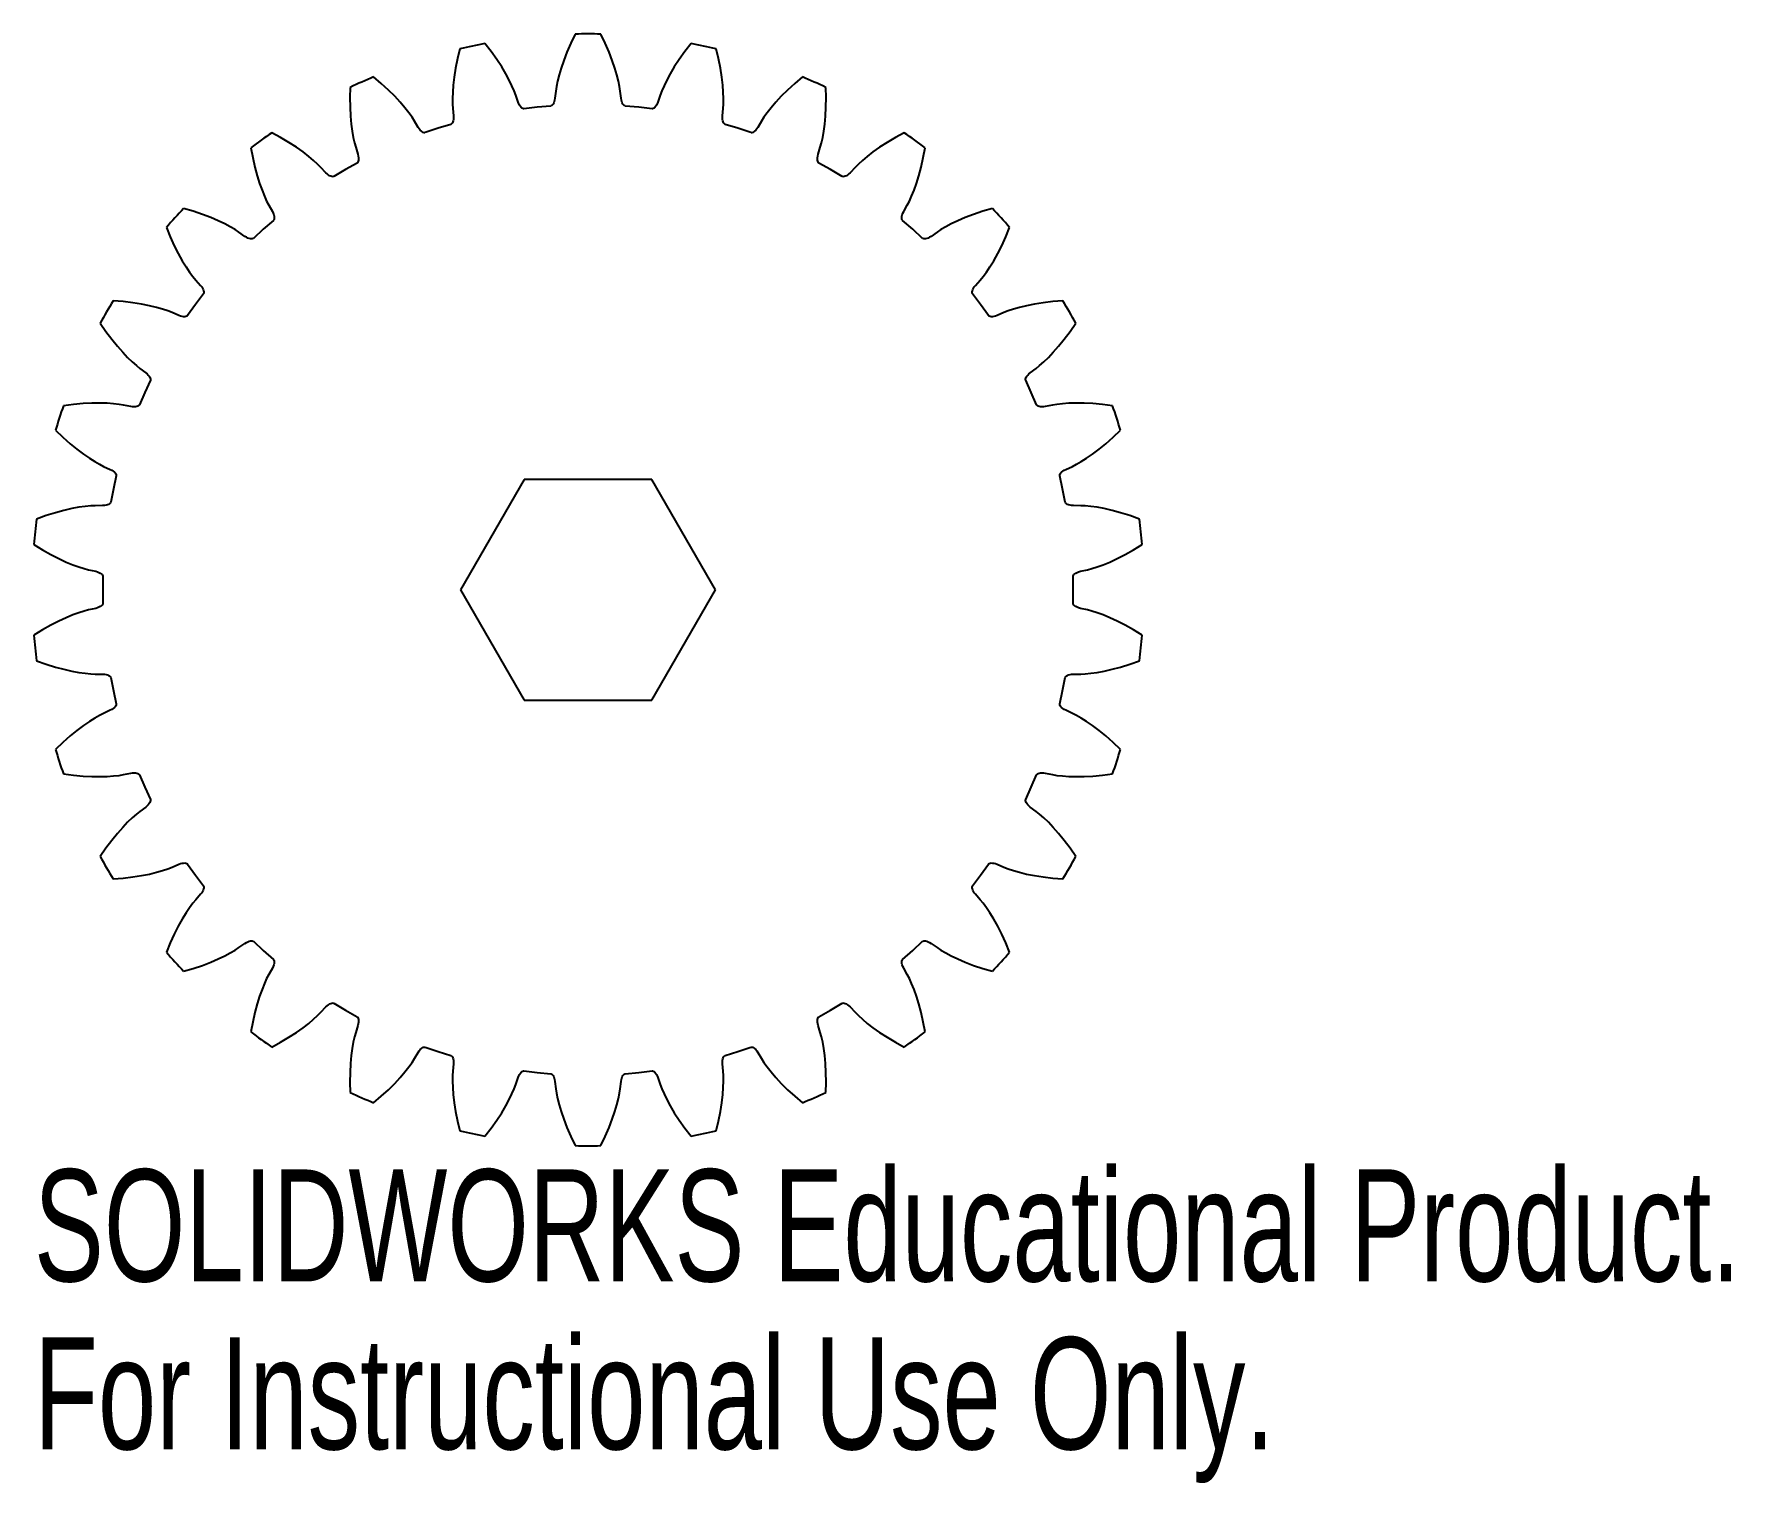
# Model space of a CAD drawing. Header units: millimetres. Extents: x 9.8 to 83.1, y -38.6 to 24.
import ezdxf

# ---------------------------------------------------------------- set-up
doc = ezdxf.new("R2010")
doc.units = ezdxf.units.MM
doc.styles.add('SLDTEXTSTYLE0', font='TXT', dxfattribs={"width": 0.7})

msp = doc.modelspace()

# ---------------------------------------------------------------- linework, layer by layer
at = {"color": 7, "linetype": 'Continuous', "lineweight": 25}
for p, q in [((29.568, 23.242), (29.302, 23.584)), ((33.008, 23.603), (32.84, 23.216)), ((33.197, 23.994), (33.008, 23.603)), ((34.492, 23.603), (34.303, 23.994)), ((34.66, 23.216), (34.492, 23.603)), ((38.198, 23.584), (37.932, 23.242)), ((28.117, 22.933), (28.033, 22.52)), ((28.221, 23.354), (28.117, 22.933)), ((29.813, 22.898), (29.568, 23.242)), ((30.023, 22.576), (29.813, 22.898)), ((32.702, 22.858), (32.59, 22.526)), ((32.84, 23.216), (32.702, 22.858)), ((34.798, 22.858), (34.66, 23.216)), ((34.91, 22.526), (34.798, 22.858)), ((37.687, 22.898), (37.477, 22.576)), ((37.932, 23.242), (37.687, 22.898)), ((39.383, 22.933), (39.279, 23.354)), ((39.467, 22.52), (39.383, 22.933)), ((24.827, 21.864), (24.496, 22.144)), ((27.973, 22.14), (27.932, 21.793)), ((28.033, 22.52), (27.973, 22.14)), ((30.201, 22.275), (30.023, 22.576)), ((30.348, 22.002), (30.201, 22.275)), ((30.467, 21.756), (30.348, 22.002)), ((32.503, 22.229), (32.438, 21.963)), ((32.59, 22.526), (32.503, 22.229)), ((34.997, 22.229), (34.91, 22.526)), ((35.062, 21.963), (34.997, 22.229)), ((37.152, 22.002), (37.033, 21.756)), ((37.299, 22.275), (37.152, 22.002)), ((37.477, 22.576), (37.299, 22.275)), ((39.527, 22.14), (39.467, 22.52)), ((39.568, 21.793), (39.527, 22.14)), ((43.004, 22.144), (42.673, 21.864)), ((23.486, 21.694), (23.472, 21.261)), ((23.472, 21.261), (23.476, 20.839)), ((25.138, 21.579), (24.827, 21.864)), ((25.41, 21.308), (25.138, 21.579)), ((25.647, 21.051), (25.41, 21.308)), ((27.909, 21.484), (27.9, 21.21)), ((27.932, 21.793), (27.909, 21.484)), ((30.562, 21.538), (30.467, 21.756)), ((30.633, 21.353), (30.562, 21.538)), ((30.733, 21.055), (30.633, 21.353)), ((32.359, 21.535), (32.324, 21.222)), ((32.39, 21.73), (32.359, 21.535)), ((32.438, 21.963), (32.39, 21.73)), ((35.11, 21.73), (35.062, 21.963)), ((35.141, 21.535), (35.11, 21.73)), ((35.176, 21.222), (35.141, 21.535)), ((36.867, 21.353), (36.767, 21.055)), ((36.938, 21.538), (36.867, 21.353)), ((37.033, 21.756), (36.938, 21.538)), ((39.591, 21.484), (39.568, 21.793)), ((39.6, 21.21), (39.591, 21.484)), ((42.09, 21.308), (41.853, 21.051)), ((42.362, 21.579), (42.09, 21.308)), ((42.673, 21.864), (42.362, 21.579)), ((44.028, 21.261), (44.014, 21.694)), ((44.024, 20.839), (44.028, 21.261)), ((23.476, 20.839), (23.496, 20.455)), ((25.848, 20.814), (25.647, 21.051)), ((26.016, 20.598), (25.848, 20.814)), ((26.154, 20.404), (26.016, 20.598)), ((27.9, 21.21), (27.902, 20.973)), ((27.902, 20.973), (27.912, 20.775)), ((27.912, 20.775), (27.942, 20.462)), ((30.764, 20.982), (30.733, 21.055)), ((30.796, 20.92), (30.764, 20.982)), ((30.83, 20.869), (30.796, 20.92)), ((30.864, 20.828), (30.83, 20.869)), ((30.898, 20.797), (30.864, 20.828)), ((30.933, 20.777), (30.898, 20.797)), ((30.966, 20.768), (30.933, 20.777)), ((30.983, 20.767), (30.966, 20.768)), ((31.56, 20.835), (30.983, 20.767)), ((32.139, 20.888), (31.56, 20.835)), ((32.155, 20.893), (32.139, 20.888)), ((32.186, 20.909), (32.155, 20.893)), ((32.215, 20.935), (32.186, 20.909)), ((32.243, 20.972), (32.215, 20.935)), ((32.268, 21.02), (32.243, 20.972)), ((32.29, 21.077), (32.268, 21.02)), ((32.308, 21.145), (32.29, 21.077)), ((32.324, 21.222), (32.308, 21.145)), ((35.192, 21.145), (35.176, 21.222)), ((35.21, 21.077), (35.192, 21.145)), ((35.232, 21.02), (35.21, 21.077)), ((35.257, 20.972), (35.232, 21.02)), ((35.285, 20.935), (35.257, 20.972)), ((35.314, 20.909), (35.285, 20.935)), ((35.345, 20.893), (35.314, 20.909)), ((35.361, 20.888), (35.345, 20.893)), ((35.94, 20.835), (35.361, 20.888)), ((36.517, 20.767), (35.94, 20.835)), ((36.534, 20.768), (36.517, 20.767)), ((36.567, 20.777), (36.534, 20.768)), ((36.602, 20.797), (36.567, 20.777)), ((36.636, 20.828), (36.602, 20.797)), ((36.67, 20.869), (36.636, 20.828)), ((36.704, 20.92), (36.67, 20.869)), ((36.736, 20.982), (36.704, 20.92)), ((36.767, 21.055), (36.736, 20.982)), ((39.558, 20.462), (39.588, 20.775)), ((39.588, 20.775), (39.598, 20.973)), ((39.598, 20.973), (39.6, 21.21)), ((41.484, 20.598), (41.346, 20.404)), ((41.652, 20.814), (41.484, 20.598)), ((41.853, 21.051), (41.652, 20.814)), ((44.004, 20.455), (44.024, 20.839)), ((23.496, 20.455), (23.528, 20.107)), ((23.528, 20.107), (23.57, 19.8)), ((23.57, 19.8), (23.618, 19.531)), ((26.262, 20.239), (26.154, 20.404)), ((26.421, 19.968), (26.262, 20.239)), ((26.467, 19.903), (26.421, 19.968)), ((26.511, 19.849), (26.467, 19.903)), ((26.555, 19.805), (26.511, 19.849)), ((26.597, 19.772), (26.555, 19.805)), ((27.276, 19.925), (26.725, 19.738)), ((27.831, 20.097), (27.276, 19.925)), ((27.846, 20.104), (27.831, 20.097)), ((27.873, 20.127), (27.846, 20.104)), ((27.896, 20.159), (27.873, 20.127)), ((27.915, 20.201), (27.896, 20.159)), ((27.93, 20.252), (27.915, 20.201)), ((27.939, 20.313), (27.93, 20.252)), ((27.944, 20.383), (27.939, 20.313)), ((27.942, 20.462), (27.944, 20.383)), ((39.556, 20.383), (39.558, 20.462)), ((39.561, 20.313), (39.556, 20.383)), ((39.57, 20.252), (39.561, 20.313)), ((39.585, 20.201), (39.57, 20.252)), ((39.604, 20.159), (39.585, 20.201)), ((39.627, 20.127), (39.604, 20.159)), ((39.654, 20.104), (39.627, 20.127)), ((39.669, 20.097), (39.654, 20.104)), ((40.224, 19.925), (39.669, 20.097)), ((40.775, 19.738), (40.224, 19.925)), ((40.945, 19.805), (40.903, 19.772)), ((40.989, 19.849), (40.945, 19.805)), ((41.033, 19.903), (40.989, 19.849)), ((41.079, 19.968), (41.033, 19.903)), ((41.238, 20.239), (41.079, 19.968)), ((41.346, 20.404), (41.238, 20.239)), ((43.882, 19.531), (43.93, 19.8)), ((43.93, 19.8), (43.972, 20.107)), ((43.972, 20.107), (44.004, 20.455)), ((19.2, 19.086), (19.276, 18.659)), ((20.477, 19.531), (20.094, 19.736)), ((20.84, 19.317), (20.477, 19.531)), ((21.162, 19.108), (20.84, 19.317)), ((21.448, 18.906), (21.162, 19.108)), ((23.618, 19.531), (23.67, 19.298)), ((23.67, 19.298), (23.72, 19.107)), ((23.72, 19.107), (23.815, 18.807)), ((26.637, 19.75), (26.597, 19.772)), ((26.674, 19.737), (26.637, 19.75)), ((26.709, 19.735), (26.674, 19.737)), ((26.725, 19.738), (26.709, 19.735)), ((40.791, 19.735), (40.775, 19.738)), ((40.826, 19.737), (40.791, 19.735)), ((40.863, 19.75), (40.826, 19.737)), ((40.903, 19.772), (40.863, 19.75)), ((43.685, 18.807), (43.78, 19.107)), ((43.78, 19.107), (43.83, 19.298)), ((43.83, 19.298), (43.882, 19.531)), ((46.338, 19.108), (46.052, 18.906)), ((46.66, 19.317), (46.338, 19.108)), ((47.023, 19.531), (46.66, 19.317)), ((47.406, 19.736), (47.023, 19.531)), ((48.224, 18.659), (48.3, 19.086)), ((19.276, 18.659), (19.368, 18.248)), ((21.693, 18.716), (21.448, 18.906)), ((21.902, 18.54), (21.693, 18.716)), ((22.077, 18.379), (21.902, 18.54)), ((22.217, 18.239), (22.077, 18.379)), ((23.782, 18.427), (23.275, 18.143)), ((23.795, 18.438), (23.782, 18.427)), ((23.817, 18.465), (23.795, 18.438)), ((23.815, 18.807), (23.833, 18.73)), ((23.833, 18.501), (23.817, 18.465)), ((23.833, 18.73), (23.843, 18.661)), ((23.843, 18.546), (23.833, 18.501)), ((23.843, 18.661), (23.846, 18.599)), ((23.846, 18.599), (23.843, 18.546)), ((43.654, 18.599), (43.657, 18.661)), ((43.657, 18.546), (43.654, 18.599)), ((43.657, 18.661), (43.667, 18.73)), ((43.667, 18.501), (43.657, 18.546)), ((43.667, 18.73), (43.685, 18.807)), ((43.683, 18.465), (43.667, 18.501)), ((43.705, 18.438), (43.683, 18.465)), ((43.718, 18.427), (43.705, 18.438)), ((44.225, 18.143), (43.718, 18.427)), ((45.423, 18.379), (45.283, 18.239)), ((45.598, 18.54), (45.423, 18.379)), ((45.807, 18.716), (45.598, 18.54)), ((46.052, 18.906), (45.807, 18.716)), ((48.132, 18.248), (48.224, 18.659)), ((19.368, 18.248), (19.467, 17.876)), ((19.467, 17.876), (19.571, 17.543)), ((22.43, 18.008), (22.217, 18.239)), ((22.488, 17.954), (22.43, 18.008)), ((22.543, 17.91), (22.488, 17.954)), ((22.594, 17.877), (22.543, 17.91)), ((22.642, 17.853), (22.594, 17.877)), ((22.686, 17.839), (22.642, 17.853)), ((22.725, 17.835), (22.686, 17.839)), ((22.76, 17.84), (22.725, 17.835)), ((22.775, 17.846), (22.76, 17.84)), ((23.275, 18.143), (22.775, 17.846)), ((44.725, 17.846), (44.225, 18.143)), ((44.74, 17.84), (44.725, 17.846)), ((44.775, 17.835), (44.74, 17.84)), ((44.814, 17.839), (44.775, 17.835)), ((44.858, 17.853), (44.814, 17.839)), ((44.906, 17.877), (44.858, 17.853)), ((44.957, 17.91), (44.906, 17.877)), ((45.012, 17.954), (44.957, 17.91)), ((45.07, 18.008), (45.012, 17.954)), ((45.283, 18.239), (45.07, 18.008)), ((47.929, 17.543), (48.033, 17.876)), ((48.033, 17.876), (48.132, 18.248)), ((19.571, 17.543), (19.676, 17.251)), ((19.676, 17.251), (19.779, 16.997)), ((19.779, 16.997), (19.877, 16.781)), ((47.623, 16.781), (47.721, 16.997)), ((47.721, 16.997), (47.824, 17.251)), ((47.824, 17.251), (47.929, 17.543)), ((16.706, 16.345), (16.289, 16.466)), ((17.106, 16.211), (16.706, 16.345)), ((17.464, 16.074), (17.106, 16.211)), ((19.877, 16.781), (19.967, 16.604)), ((19.967, 16.604), (20.122, 16.331)), ((20.122, 16.331), (20.155, 16.259)), ((20.155, 16.259), (20.18, 16.193)), ((20.18, 16.193), (20.196, 16.134)), ((20.196, 16.134), (20.203, 16.081)), ((47.297, 16.081), (47.304, 16.134)), ((47.304, 16.134), (47.32, 16.193)), ((47.32, 16.193), (47.345, 16.259)), ((47.345, 16.259), (47.378, 16.331)), ((47.378, 16.331), (47.533, 16.604)), ((47.533, 16.604), (47.623, 16.781)), ((50.394, 16.211), (50.036, 16.074)), ((50.794, 16.345), (50.394, 16.211)), ((51.211, 16.466), (50.794, 16.345)), ((15.549, 15.644), (15.713, 15.242)), ((17.786, 15.935), (17.464, 16.074)), ((18.065, 15.801), (17.786, 15.935)), ((18.306, 15.671), (18.065, 15.801)), ((18.511, 15.551), (18.306, 15.671)), ((18.677, 15.443), (18.511, 15.551)), ((18.933, 15.261), (18.677, 15.443)), ((19.732, 15.569), (19.305, 15.174)), ((20.169, 15.952), (19.732, 15.569)), ((20.179, 15.965), (20.169, 15.952)), ((20.195, 15.996), (20.179, 15.965)), ((20.203, 16.035), (20.195, 15.996)), ((20.203, 16.081), (20.203, 16.035)), ((47.297, 16.035), (47.297, 16.081)), ((47.305, 15.996), (47.297, 16.035)), ((47.321, 15.965), (47.305, 15.996)), ((47.331, 15.952), (47.321, 15.965)), ((47.768, 15.569), (47.331, 15.952)), ((48.195, 15.174), (47.768, 15.569)), ((48.823, 15.443), (48.567, 15.261)), ((48.989, 15.551), (48.823, 15.443)), ((49.194, 15.671), (48.989, 15.551)), ((49.435, 15.801), (49.194, 15.671)), ((49.714, 15.935), (49.435, 15.801)), ((50.036, 16.074), (49.714, 15.935)), ((51.787, 15.242), (51.951, 15.644)), ((15.713, 15.242), (15.888, 14.859)), ((15.888, 14.859), (16.062, 14.516)), ((19.001, 15.22), (18.933, 15.261)), ((19.064, 15.189), (19.001, 15.22)), ((19.121, 15.167), (19.064, 15.189)), ((19.173, 15.153), (19.121, 15.167)), ((19.219, 15.149), (19.173, 15.153)), ((19.258, 15.153), (19.219, 15.149)), ((19.291, 15.165), (19.258, 15.153)), ((19.305, 15.174), (19.291, 15.165)), ((48.209, 15.165), (48.195, 15.174)), ((48.242, 15.153), (48.209, 15.165)), ((48.281, 15.149), (48.242, 15.153)), ((48.327, 15.153), (48.281, 15.149)), ((48.379, 15.167), (48.327, 15.153)), ((48.436, 15.189), (48.379, 15.167)), ((48.499, 15.22), (48.436, 15.189)), ((48.567, 15.261), (48.499, 15.22)), ((51.438, 14.516), (51.612, 14.859)), ((51.612, 14.859), (51.787, 15.242)), ((16.062, 14.516), (16.233, 14.211)), ((16.233, 14.211), (16.396, 13.948)), ((16.396, 13.948), (16.55, 13.721)), ((50.95, 13.721), (51.104, 13.948)), ((51.104, 13.948), (51.267, 14.211)), ((51.267, 14.211), (51.438, 14.516)), ((16.55, 13.721), (16.692, 13.53)), ((16.692, 13.53), (16.816, 13.376)), ((16.816, 13.376), (17.024, 13.14)), ((50.476, 13.14), (50.684, 13.376)), ((50.684, 13.376), (50.808, 13.53)), ((50.808, 13.53), (50.95, 13.721)), ((13.68, 12.444), (13.247, 12.476)), ((17.149, 12.78), (16.801, 12.314)), ((17.024, 13.14), (17.072, 13.077)), ((17.072, 13.077), (17.109, 13.018)), ((17.109, 13.018), (17.137, 12.963)), ((17.137, 12.963), (17.156, 12.913)), ((17.157, 12.795), (17.149, 12.78)), ((17.156, 12.913), (17.165, 12.868)), ((17.165, 12.828), (17.157, 12.795)), ((17.165, 12.868), (17.165, 12.828)), ((50.335, 12.868), (50.344, 12.913)), ((50.335, 12.828), (50.335, 12.868)), ((50.343, 12.795), (50.335, 12.828)), ((50.351, 12.78), (50.343, 12.795)), ((50.344, 12.913), (50.363, 12.963)), ((50.699, 12.314), (50.351, 12.78)), ((50.363, 12.963), (50.391, 13.018)), ((50.391, 13.018), (50.428, 13.077)), ((50.428, 13.077), (50.476, 13.14)), ((54.253, 12.476), (53.82, 12.444)), ((14.099, 12.396), (13.68, 12.444)), ((14.478, 12.336), (14.099, 12.396)), ((14.821, 12.268), (14.478, 12.336)), ((15.122, 12.194), (14.821, 12.268)), ((15.385, 12.118), (15.122, 12.194)), ((15.611, 12.042), (15.385, 12.118)), ((15.796, 11.972), (15.611, 12.042)), ((16.084, 11.846), (15.796, 11.972)), ((16.159, 11.821), (16.084, 11.846)), ((16.227, 11.803), (16.159, 11.821)), ((16.288, 11.794), (16.227, 11.803)), ((16.341, 11.792), (16.288, 11.794)), ((16.387, 11.797), (16.341, 11.792)), ((16.424, 11.809), (16.387, 11.797)), ((16.454, 11.828), (16.424, 11.809)), ((16.465, 11.839), (16.454, 11.828)), ((16.801, 12.314), (16.465, 11.839)), ((51.035, 11.839), (50.699, 12.314)), ((51.046, 11.828), (51.035, 11.839)), ((51.076, 11.809), (51.046, 11.828)), ((51.113, 11.797), (51.076, 11.809)), ((51.159, 11.792), (51.113, 11.797)), ((51.212, 11.794), (51.159, 11.792)), ((51.273, 11.803), (51.212, 11.794)), ((51.341, 11.821), (51.273, 11.803)), ((51.416, 11.846), (51.341, 11.821)), ((51.704, 11.972), (51.416, 11.846)), ((51.889, 12.042), (51.704, 11.972)), ((52.115, 12.118), (51.889, 12.042)), ((52.378, 12.194), (52.115, 12.118)), ((52.679, 12.268), (52.378, 12.194)), ((53.022, 12.336), (52.679, 12.268)), ((53.401, 12.396), (53.022, 12.336)), ((53.82, 12.444), (53.401, 12.396)), ((12.694, 11.518), (12.938, 11.159)), ((12.938, 11.159), (13.189, 10.82)), ((54.311, 10.82), (54.562, 11.159)), ((54.562, 11.159), (54.806, 11.518)), ((13.189, 10.82), (13.431, 10.521)), ((13.431, 10.521), (13.662, 10.259)), ((13.662, 10.259), (13.876, 10.035)), ((53.624, 10.035), (53.838, 10.259)), ((53.838, 10.259), (54.069, 10.521)), ((54.069, 10.521), (54.311, 10.82)), ((13.876, 10.035), (14.073, 9.845)), ((14.073, 9.845), (14.251, 9.688)), ((14.251, 9.688), (14.405, 9.563)), ((14.405, 9.563), (14.658, 9.376)), ((52.842, 9.376), (53.095, 9.563)), ((53.095, 9.563), (53.249, 9.688)), ((53.249, 9.688), (53.427, 9.845)), ((53.427, 9.845), (53.624, 10.035)), ((14.855, 9.049), (14.611, 8.521)), ((14.658, 9.376), (14.717, 9.324)), ((14.717, 9.324), (14.766, 9.274)), ((14.766, 9.274), (14.805, 9.226)), ((14.805, 9.226), (14.834, 9.181)), ((14.834, 9.181), (14.852, 9.139)), ((14.852, 9.139), (14.86, 9.1)), ((14.859, 9.065), (14.855, 9.049)), ((14.86, 9.1), (14.859, 9.065)), ((52.64, 9.1), (52.648, 9.139)), ((52.641, 9.065), (52.64, 9.1)), ((52.645, 9.049), (52.641, 9.065)), ((52.889, 8.521), (52.645, 9.049)), ((52.648, 9.139), (52.666, 9.181)), ((52.666, 9.181), (52.695, 9.226)), ((52.695, 9.226), (52.734, 9.274)), ((52.734, 9.274), (52.783, 9.324)), ((52.783, 9.324), (52.842, 9.376)), ((12.335, 8.06), (11.951, 8.039)), ((12.684, 8.064), (12.335, 8.06)), ((12.994, 8.055), (12.684, 8.064)), ((14.611, 8.521), (14.382, 7.987)), ((53.118, 7.987), (52.889, 8.521)), ((54.816, 8.064), (54.506, 8.055)), ((55.165, 8.06), (54.816, 8.064)), ((55.549, 8.039), (55.165, 8.06)), ((11.531, 7.999), (11.102, 7.94)), ((11.951, 8.039), (11.531, 7.999)), ((13.267, 8.035), (12.994, 8.055)), ((13.504, 8.008), (13.267, 8.035)), ((13.699, 7.977), (13.504, 8.008)), ((14.007, 7.915), (13.699, 7.977)), ((14.086, 7.905), (14.007, 7.915)), ((14.156, 7.902), (14.086, 7.905)), ((14.217, 7.905), (14.156, 7.902)), ((14.27, 7.914), (14.217, 7.905)), ((14.313, 7.929), (14.27, 7.914)), ((14.348, 7.949), (14.313, 7.929)), ((14.373, 7.973), (14.348, 7.949)), ((14.382, 7.987), (14.373, 7.973)), ((53.127, 7.973), (53.118, 7.987)), ((53.152, 7.949), (53.127, 7.973)), ((53.187, 7.929), (53.152, 7.949)), ((53.23, 7.914), (53.187, 7.929)), ((53.283, 7.905), (53.23, 7.914)), ((53.344, 7.902), (53.283, 7.905)), ((53.414, 7.905), (53.344, 7.902)), ((53.493, 7.915), (53.414, 7.905)), ((53.801, 7.977), (53.493, 7.915)), ((53.996, 8.008), (53.801, 7.977)), ((54.233, 8.035), (53.996, 8.008)), ((54.506, 8.055), (54.233, 8.035)), ((55.969, 7.999), (55.549, 8.039)), ((56.398, 7.94), (55.969, 7.999)), ((10.76, 6.889), (11.073, 6.588)), ((56.427, 6.588), (56.74, 6.889)), ((11.073, 6.588), (11.389, 6.309)), ((11.389, 6.309), (11.687, 6.067)), ((11.687, 6.067), (11.968, 5.858)), ((55.532, 5.858), (55.813, 6.067)), ((55.813, 6.067), (56.111, 6.309)), ((56.111, 6.309), (56.427, 6.588)), ((11.968, 5.858), (12.224, 5.684)), ((12.224, 5.684), (12.456, 5.539)), ((12.456, 5.539), (12.663, 5.422)), ((12.663, 5.422), (12.839, 5.332)), ((12.839, 5.332), (13.126, 5.201)), ((13.126, 5.201), (13.195, 5.163)), ((13.195, 5.163), (13.253, 5.124)), ((54.247, 5.124), (54.305, 5.163)), ((54.305, 5.163), (54.374, 5.201)), ((54.374, 5.201), (54.661, 5.332)), ((54.661, 5.332), (54.837, 5.422)), ((54.837, 5.422), (55.044, 5.539)), ((55.044, 5.539), (55.276, 5.684)), ((55.276, 5.684), (55.532, 5.858)), ((13.253, 5.124), (13.301, 5.086)), ((13.386, 4.923), (13.258, 4.356)), ((13.301, 5.086), (13.338, 5.047)), ((13.338, 5.047), (13.365, 5.01)), ((13.365, 5.01), (13.381, 4.974)), ((13.381, 4.974), (13.387, 4.939)), ((13.387, 4.939), (13.386, 4.923)), ((31, 4.763), (28.251, 0)), ((36.5, 4.763), (31, 4.763)), ((39.249, 0), (36.5, 4.763)), ((54.113, 4.939), (54.119, 4.974)), ((54.114, 4.923), (54.113, 4.939)), ((54.242, 4.356), (54.114, 4.923)), ((54.119, 4.974), (54.135, 5.01)), ((54.135, 5.01), (54.162, 5.047)), ((54.162, 5.047), (54.199, 5.086)), ((54.199, 5.086), (54.247, 5.124)), ((13, 3.671), (12.941, 3.656)), ((13.05, 3.691), (13, 3.671)), ((13.09, 3.715), (13.05, 3.691)), ((13.119, 3.741), (13.09, 3.715)), ((13.139, 3.77), (13.119, 3.741)), ((13.144, 3.785), (13.139, 3.77)), ((13.258, 4.356), (13.144, 3.785)), ((54.356, 3.785), (54.242, 4.356)), ((54.361, 3.77), (54.356, 3.785)), ((54.381, 3.741), (54.361, 3.77)), ((54.41, 3.715), (54.381, 3.741)), ((54.45, 3.691), (54.41, 3.715)), ((54.5, 3.671), (54.45, 3.691)), ((54.559, 3.656), (54.5, 3.671)), ((10.354, 3.205), (9.946, 3.058)), ((10.756, 3.332), (10.354, 3.205)), ((11.127, 3.431), (10.756, 3.332)), ((11.468, 3.508), (11.127, 3.431)), ((11.773, 3.563), (11.468, 3.508)), ((12.044, 3.601), (11.773, 3.563)), ((12.281, 3.624), (12.044, 3.601)), ((12.479, 3.634), (12.281, 3.624)), ((12.793, 3.637), (12.479, 3.634)), ((12.872, 3.644), (12.793, 3.637)), ((12.941, 3.656), (12.872, 3.644)), ((54.628, 3.644), (54.559, 3.656)), ((54.707, 3.637), (54.628, 3.644)), ((55.021, 3.634), (54.707, 3.637)), ((55.219, 3.624), (55.021, 3.634)), ((55.456, 3.601), (55.219, 3.624)), ((55.727, 3.563), (55.456, 3.601)), ((56.032, 3.508), (55.727, 3.563)), ((56.373, 3.431), (56.032, 3.508)), ((56.744, 3.332), (56.373, 3.431)), ((57.146, 3.205), (56.744, 3.332)), ((57.554, 3.058), (57.146, 3.205)), ((9.83, 1.958), (10.199, 1.729)), ((10.199, 1.729), (10.566, 1.522)), ((10.566, 1.522), (10.908, 1.347)), ((56.592, 1.347), (56.934, 1.522)), ((56.934, 1.522), (57.301, 1.729)), ((57.301, 1.729), (57.67, 1.958)), ((10.908, 1.347), (11.226, 1.201)), ((11.226, 1.201), (11.512, 1.084)), ((11.512, 1.084), (11.77, 0.991)), ((11.77, 0.991), (11.997, 0.919)), ((11.997, 0.919), (12.188, 0.868)), ((12.188, 0.868), (12.495, 0.8)), ((12.495, 0.8), (12.57, 0.777)), ((12.57, 0.777), (12.636, 0.751)), ((12.636, 0.751), (12.691, 0.723)), ((54.809, 0.723), (54.864, 0.751)), ((54.864, 0.751), (54.93, 0.777)), ((54.93, 0.777), (55.005, 0.8)), ((55.005, 0.8), (55.312, 0.868)), ((55.312, 0.868), (55.503, 0.919)), ((55.503, 0.919), (55.73, 0.991)), ((55.73, 0.991), (55.988, 1.084)), ((55.988, 1.084), (56.274, 1.201)), ((56.274, 1.201), (56.592, 1.347)), ((12.691, 0.723), (12.735, 0.693)), ((12.735, 0.693), (12.769, 0.662)), ((12.769, 0.662), (12.792, 0.63)), ((12.792, 0.63), (12.805, 0.598)), ((12.808, 0.581), (12.8, 0)), ((12.8, 0), (12.808, -0.581)), ((12.805, 0.598), (12.808, 0.581)), ((28.251, 0), (31, -4.763)), ((36.5, -4.763), (39.249, 0)), ((54.692, 0.581), (54.695, 0.598)), ((54.7, 0), (54.692, 0.581)), ((54.692, -0.581), (54.7, 0)), ((54.695, 0.598), (54.708, 0.63)), ((54.708, 0.63), (54.731, 0.662)), ((54.731, 0.662), (54.765, 0.693)), ((54.765, 0.693), (54.809, 0.723)), ((12.691, -0.723), (12.636, -0.751)), ((12.735, -0.693), (12.691, -0.723)), ((12.769, -0.662), (12.735, -0.693)), ((12.792, -0.63), (12.769, -0.662)), ((12.805, -0.598), (12.792, -0.63)), ((12.808, -0.581), (12.805, -0.598)), ((54.695, -0.598), (54.692, -0.581)), ((54.708, -0.63), (54.695, -0.598)), ((54.731, -0.662), (54.708, -0.63)), ((54.765, -0.693), (54.731, -0.662)), ((54.809, -0.723), (54.765, -0.693)), ((54.864, -0.751), (54.809, -0.723)), ((10.908, -1.347), (10.566, -1.522)), ((11.226, -1.201), (10.908, -1.347)), ((11.512, -1.084), (11.226, -1.201)), ((11.77, -0.991), (11.512, -1.084)), ((11.997, -0.919), (11.77, -0.991)), ((12.188, -0.868), (11.997, -0.919)), ((12.495, -0.8), (12.188, -0.868)), ((12.57, -0.777), (12.495, -0.8)), ((12.636, -0.751), (12.57, -0.777)), ((54.93, -0.777), (54.864, -0.751)), ((55.005, -0.8), (54.93, -0.777)), ((55.312, -0.868), (55.005, -0.8)), ((55.503, -0.919), (55.312, -0.868)), ((55.73, -0.991), (55.503, -0.919)), ((55.988, -1.084), (55.73, -0.991)), ((56.274, -1.201), (55.988, -1.084)), ((56.592, -1.347), (56.274, -1.201)), ((56.934, -1.522), (56.592, -1.347)), ((10.199, -1.729), (9.83, -1.958)), ((10.566, -1.522), (10.199, -1.729)), ((57.301, -1.729), (56.934, -1.522)), ((57.67, -1.958), (57.301, -1.729)), ((9.946, -3.058), (10.354, -3.205)), ((10.354, -3.205), (10.756, -3.332)), ((10.756, -3.332), (11.127, -3.431)), ((11.127, -3.431), (11.468, -3.508)), ((11.468, -3.508), (11.773, -3.563)), ((11.773, -3.563), (12.044, -3.601)), ((12.044, -3.601), (12.281, -3.624)), ((12.281, -3.624), (12.479, -3.634)), ((12.479, -3.634), (12.793, -3.637)), ((12.793, -3.637), (12.872, -3.644)), ((12.872, -3.644), (12.941, -3.656)), ((12.941, -3.656), (13, -3.671)), ((54.5, -3.671), (54.559, -3.656)), ((54.559, -3.656), (54.628, -3.644)), ((54.628, -3.644), (54.707, -3.637)), ((54.707, -3.637), (55.021, -3.634)), ((55.021, -3.634), (55.219, -3.624)), ((55.219, -3.624), (55.456, -3.601)), ((55.456, -3.601), (55.727, -3.563)), ((55.727, -3.563), (56.032, -3.508)), ((56.032, -3.508), (56.373, -3.431)), ((56.373, -3.431), (56.744, -3.332)), ((56.744, -3.332), (57.146, -3.205)), ((57.146, -3.205), (57.554, -3.058)), ((13, -3.671), (13.05, -3.691)), ((13.05, -3.691), (13.09, -3.715)), ((13.09, -3.715), (13.119, -3.741)), ((13.119, -3.741), (13.139, -3.77)), ((13.139, -3.77), (13.144, -3.785)), ((13.144, -3.785), (13.258, -4.356)), ((13.258, -4.356), (13.386, -4.923)), ((54.114, -4.923), (54.242, -4.356)), ((54.242, -4.356), (54.356, -3.785)), ((54.356, -3.785), (54.361, -3.77)), ((54.361, -3.77), (54.381, -3.741)), ((54.381, -3.741), (54.41, -3.715)), ((54.41, -3.715), (54.45, -3.691)), ((54.45, -3.691), (54.5, -3.671)), ((13.253, -5.124), (13.195, -5.163)), ((13.301, -5.086), (13.253, -5.124)), ((13.338, -5.047), (13.301, -5.086)), ((13.365, -5.01), (13.338, -5.047)), ((13.381, -4.974), (13.365, -5.01)), ((13.387, -4.939), (13.381, -4.974)), ((13.386, -4.923), (13.387, -4.939)), ((31, -4.763), (36.5, -4.763)), ((54.113, -4.939), (54.114, -4.923)), ((54.119, -4.974), (54.113, -4.939)), ((54.135, -5.01), (54.119, -4.974)), ((54.162, -5.047), (54.135, -5.01)), ((54.199, -5.086), (54.162, -5.047)), ((54.247, -5.124), (54.199, -5.086)), ((54.305, -5.163), (54.247, -5.124)), ((11.968, -5.858), (11.687, -6.067)), ((12.224, -5.684), (11.968, -5.858)), ((12.456, -5.539), (12.224, -5.684)), ((12.663, -5.422), (12.456, -5.539)), ((12.839, -5.332), (12.663, -5.422)), ((13.126, -5.201), (12.839, -5.332)), ((13.195, -5.163), (13.126, -5.201)), ((54.374, -5.201), (54.305, -5.163)), ((54.661, -5.332), (54.374, -5.201)), ((54.837, -5.422), (54.661, -5.332)), ((55.044, -5.539), (54.837, -5.422)), ((55.276, -5.684), (55.044, -5.539)), ((55.532, -5.858), (55.276, -5.684)), ((55.813, -6.067), (55.532, -5.858)), ((11.073, -6.588), (10.76, -6.889)), ((11.389, -6.309), (11.073, -6.588)), ((11.687, -6.067), (11.389, -6.309)), ((56.111, -6.309), (55.813, -6.067)), ((56.427, -6.588), (56.111, -6.309)), ((56.74, -6.889), (56.427, -6.588)), ((11.102, -7.94), (11.531, -7.999)), ((11.531, -7.999), (11.951, -8.039)), ((11.951, -8.039), (12.335, -8.06)), ((12.684, -8.064), (12.994, -8.055)), ((12.994, -8.055), (13.267, -8.035)), ((13.267, -8.035), (13.504, -8.008)), ((13.504, -8.008), (13.699, -7.977)), ((13.699, -7.977), (14.007, -7.915)), ((14.007, -7.915), (14.086, -7.905)), ((14.086, -7.905), (14.156, -7.902)), ((14.156, -7.902), (14.217, -7.905)), ((14.217, -7.905), (14.27, -7.914)), ((14.27, -7.914), (14.313, -7.929)), ((14.313, -7.929), (14.348, -7.949)), ((14.348, -7.949), (14.373, -7.973)), ((14.373, -7.973), (14.382, -7.987)), ((14.382, -7.987), (14.611, -8.521)), ((52.889, -8.521), (53.118, -7.987)), ((53.118, -7.987), (53.127, -7.973)), ((53.127, -7.973), (53.152, -7.949)), ((53.152, -7.949), (53.187, -7.929)), ((53.187, -7.929), (53.23, -7.914)), ((53.23, -7.914), (53.283, -7.905)), ((53.283, -7.905), (53.344, -7.902)), ((53.344, -7.902), (53.414, -7.905)), ((53.414, -7.905), (53.493, -7.915)), ((53.493, -7.915), (53.801, -7.977)), ((53.801, -7.977), (53.996, -8.008)), ((53.996, -8.008), (54.233, -8.035)), ((54.233, -8.035), (54.506, -8.055)), ((54.506, -8.055), (54.816, -8.064)), ((55.165, -8.06), (55.549, -8.039)), ((55.549, -8.039), (55.969, -7.999)), ((55.969, -7.999), (56.398, -7.94)), ((12.335, -8.06), (12.684, -8.064)), ((14.611, -8.521), (14.855, -9.049)), ((52.645, -9.049), (52.889, -8.521)), ((54.816, -8.064), (55.165, -8.06)), ((14.658, -9.376), (14.405, -9.563)), ((14.717, -9.324), (14.658, -9.376)), ((14.766, -9.274), (14.717, -9.324)), ((14.805, -9.226), (14.766, -9.274)), ((14.834, -9.181), (14.805, -9.226)), ((14.852, -9.139), (14.834, -9.181)), ((14.86, -9.1), (14.852, -9.139)), ((14.855, -9.049), (14.859, -9.065)), ((14.859, -9.065), (14.86, -9.1)), ((52.64, -9.1), (52.641, -9.065)), ((52.648, -9.139), (52.64, -9.1)), ((52.641, -9.065), (52.645, -9.049)), ((52.666, -9.181), (52.648, -9.139)), ((52.695, -9.226), (52.666, -9.181)), ((52.734, -9.274), (52.695, -9.226)), ((52.783, -9.324), (52.734, -9.274)), ((52.842, -9.376), (52.783, -9.324)), ((53.095, -9.563), (52.842, -9.376)), ((13.876, -10.035), (13.662, -10.259)), ((14.073, -9.845), (13.876, -10.035)), ((14.251, -9.688), (14.073, -9.845)), ((14.405, -9.563), (14.251, -9.688)), ((53.249, -9.688), (53.095, -9.563)), ((53.427, -9.845), (53.249, -9.688)), ((53.624, -10.035), (53.427, -9.845)), ((53.838, -10.259), (53.624, -10.035)), ((13.189, -10.82), (12.938, -11.159)), ((13.431, -10.521), (13.189, -10.82)), ((13.662, -10.259), (13.431, -10.521)), ((54.069, -10.521), (53.838, -10.259)), ((54.311, -10.82), (54.069, -10.521)), ((54.562, -11.159), (54.311, -10.82)), ((12.938, -11.159), (12.694, -11.518)), ((54.806, -11.518), (54.562, -11.159)), ((13.247, -12.476), (13.68, -12.444)), ((13.68, -12.444), (14.099, -12.396)), ((14.099, -12.396), (14.478, -12.336)), ((14.478, -12.336), (14.821, -12.268)), ((14.821, -12.268), (15.122, -12.194)), ((15.122, -12.194), (15.385, -12.118)), ((15.385, -12.118), (15.611, -12.042)), ((15.611, -12.042), (15.796, -11.972)), ((15.796, -11.972), (16.084, -11.846)), ((16.084, -11.846), (16.159, -11.821)), ((16.159, -11.821), (16.227, -11.803)), ((16.227, -11.803), (16.288, -11.794)), ((16.288, -11.794), (16.341, -11.792)), ((16.341, -11.792), (16.387, -11.797)), ((16.387, -11.797), (16.424, -11.809)), ((16.424, -11.809), (16.454, -11.828)), ((16.454, -11.828), (16.465, -11.839)), ((16.465, -11.839), (16.801, -12.314)), ((16.801, -12.314), (17.149, -12.78)), ((50.351, -12.78), (50.699, -12.314)), ((50.699, -12.314), (51.035, -11.839)), ((51.035, -11.839), (51.046, -11.828)), ((51.046, -11.828), (51.076, -11.809)), ((51.076, -11.809), (51.113, -11.797)), ((51.113, -11.797), (51.159, -11.792)), ((51.159, -11.792), (51.212, -11.794)), ((51.212, -11.794), (51.273, -11.803)), ((51.273, -11.803), (51.341, -11.821)), ((51.341, -11.821), (51.416, -11.846)), ((51.416, -11.846), (51.704, -11.972)), ((51.704, -11.972), (51.889, -12.042)), ((51.889, -12.042), (52.115, -12.118)), ((52.115, -12.118), (52.378, -12.194)), ((52.378, -12.194), (52.679, -12.268)), ((52.679, -12.268), (53.022, -12.336)), ((53.022, -12.336), (53.401, -12.396)), ((53.401, -12.396), (53.82, -12.444)), ((53.82, -12.444), (54.253, -12.476)), ((17.024, -13.14), (16.816, -13.376)), ((17.072, -13.077), (17.024, -13.14)), ((17.109, -13.018), (17.072, -13.077)), ((17.137, -12.963), (17.109, -13.018)), ((17.156, -12.913), (17.137, -12.963)), ((17.149, -12.78), (17.157, -12.795)), ((17.165, -12.868), (17.156, -12.913)), ((17.157, -12.795), (17.165, -12.828)), ((17.165, -12.828), (17.165, -12.868)), ((50.335, -12.828), (50.343, -12.795)), ((50.335, -12.868), (50.335, -12.828)), ((50.344, -12.913), (50.335, -12.868)), ((50.343, -12.795), (50.351, -12.78)), ((50.363, -12.963), (50.344, -12.913)), ((50.391, -13.018), (50.363, -12.963)), ((50.428, -13.077), (50.391, -13.018)), ((50.476, -13.14), (50.428, -13.077)), ((50.684, -13.376), (50.476, -13.14)), ((16.55, -13.721), (16.396, -13.948)), ((16.692, -13.53), (16.55, -13.721)), ((16.816, -13.376), (16.692, -13.53)), ((50.808, -13.53), (50.684, -13.376)), ((50.95, -13.721), (50.808, -13.53)), ((51.104, -13.948), (50.95, -13.721)), ((16.062, -14.516), (15.888, -14.859)), ((16.233, -14.211), (16.062, -14.516)), ((16.396, -13.948), (16.233, -14.211)), ((51.267, -14.211), (51.104, -13.948)), ((51.438, -14.516), (51.267, -14.211)), ((51.612, -14.859), (51.438, -14.516)), ((15.713, -15.242), (15.549, -15.644)), ((15.888, -14.859), (15.713, -15.242)), ((18.677, -15.443), (18.933, -15.261)), ((18.933, -15.261), (19.001, -15.22)), ((19.001, -15.22), (19.064, -15.189)), ((19.064, -15.189), (19.121, -15.167)), ((19.121, -15.167), (19.173, -15.153)), ((19.173, -15.153), (19.219, -15.149)), ((19.219, -15.149), (19.258, -15.153)), ((19.258, -15.153), (19.291, -15.165)), ((19.291, -15.165), (19.305, -15.174)), ((19.305, -15.174), (19.732, -15.569)), ((47.768, -15.569), (48.195, -15.174)), ((48.195, -15.174), (48.209, -15.165)), ((48.209, -15.165), (48.242, -15.153)), ((48.242, -15.153), (48.281, -15.149)), ((48.281, -15.149), (48.327, -15.153)), ((48.327, -15.153), (48.379, -15.167)), ((48.379, -15.167), (48.436, -15.189)), ((48.436, -15.189), (48.499, -15.22)), ((48.499, -15.22), (48.567, -15.261)), ((48.567, -15.261), (48.823, -15.443)), ((51.787, -15.242), (51.612, -14.859)), ((51.951, -15.644), (51.787, -15.242)), ((17.106, -16.211), (17.464, -16.074)), ((17.464, -16.074), (17.786, -15.935)), ((17.786, -15.935), (18.065, -15.801)), ((18.065, -15.801), (18.306, -15.671)), ((18.306, -15.671), (18.511, -15.551)), ((18.511, -15.551), (18.677, -15.443)), ((19.732, -15.569), (20.169, -15.952)), ((20.169, -15.952), (20.179, -15.965)), ((20.179, -15.965), (20.195, -15.996)), ((20.195, -15.996), (20.203, -16.035)), ((20.203, -16.081), (20.196, -16.134)), ((20.203, -16.035), (20.203, -16.081)), ((47.297, -16.035), (47.305, -15.996)), ((47.297, -16.081), (47.297, -16.035)), ((47.304, -16.134), (47.297, -16.081)), ((47.305, -15.996), (47.321, -15.965)), ((47.321, -15.965), (47.331, -15.952)), ((47.331, -15.952), (47.768, -15.569)), ((48.823, -15.443), (48.989, -15.551)), ((48.989, -15.551), (49.194, -15.671)), ((49.194, -15.671), (49.435, -15.801)), ((49.435, -15.801), (49.714, -15.935)), ((49.714, -15.935), (50.036, -16.074)), ((50.036, -16.074), (50.394, -16.211)), ((16.289, -16.466), (16.706, -16.345)), ((16.706, -16.345), (17.106, -16.211)), ((19.877, -16.781), (19.779, -16.997)), ((19.967, -16.604), (19.877, -16.781)), ((20.122, -16.331), (19.967, -16.604)), ((20.155, -16.259), (20.122, -16.331)), ((20.18, -16.193), (20.155, -16.259)), ((20.196, -16.134), (20.18, -16.193)), ((47.32, -16.193), (47.304, -16.134)), ((47.345, -16.259), (47.32, -16.193)), ((47.378, -16.331), (47.345, -16.259)), ((47.533, -16.604), (47.378, -16.331)), ((47.623, -16.781), (47.533, -16.604)), ((47.721, -16.997), (47.623, -16.781)), ((50.394, -16.211), (50.794, -16.345)), ((50.794, -16.345), (51.211, -16.466)), ((19.571, -17.543), (19.467, -17.876)), ((19.676, -17.251), (19.571, -17.543)), ((19.779, -16.997), (19.676, -17.251)), ((47.824, -17.251), (47.721, -16.997)), ((47.929, -17.543), (47.824, -17.251)), ((48.033, -17.876), (47.929, -17.543)), ((19.368, -18.248), (19.276, -18.659)), ((19.467, -17.876), (19.368, -18.248)), ((22.077, -18.379), (22.217, -18.239)), ((22.217, -18.239), (22.43, -18.008)), ((22.43, -18.008), (22.488, -17.954)), ((22.488, -17.954), (22.543, -17.91)), ((22.543, -17.91), (22.594, -17.877)), ((22.594, -17.877), (22.642, -17.853)), ((22.642, -17.853), (22.686, -17.839)), ((22.686, -17.839), (22.725, -17.835)), ((22.725, -17.835), (22.76, -17.84)), ((22.76, -17.84), (22.775, -17.846)), ((22.775, -17.846), (23.275, -18.143)), ((23.275, -18.143), (23.782, -18.427)), ((43.718, -18.427), (44.225, -18.143)), ((44.225, -18.143), (44.725, -17.846)), ((44.725, -17.846), (44.74, -17.84)), ((44.74, -17.84), (44.775, -17.835)), ((44.775, -17.835), (44.814, -17.839)), ((44.814, -17.839), (44.858, -17.853)), ((44.858, -17.853), (44.906, -17.877)), ((44.906, -17.877), (44.957, -17.91)), ((44.957, -17.91), (45.012, -17.954)), ((45.012, -17.954), (45.07, -18.008)), ((45.07, -18.008), (45.283, -18.239)), ((45.283, -18.239), (45.423, -18.379)), ((48.132, -18.248), (48.033, -17.876)), ((48.224, -18.659), (48.132, -18.248)), ((19.276, -18.659), (19.2, -19.086)), ((21.162, -19.108), (21.448, -18.906)), ((21.448, -18.906), (21.693, -18.716)), ((21.693, -18.716), (21.902, -18.54)), ((21.902, -18.54), (22.077, -18.379)), ((23.815, -18.807), (23.72, -19.107)), ((23.782, -18.427), (23.795, -18.438)), ((23.795, -18.438), (23.817, -18.465)), ((23.833, -18.73), (23.815, -18.807)), ((23.817, -18.465), (23.833, -18.501)), ((23.833, -18.501), (23.843, -18.546)), ((23.843, -18.661), (23.833, -18.73)), ((23.843, -18.546), (23.846, -18.599)), ((23.846, -18.599), (23.843, -18.661)), ((43.654, -18.599), (43.657, -18.546)), ((43.657, -18.661), (43.654, -18.599)), ((43.657, -18.546), (43.667, -18.501)), ((43.667, -18.73), (43.657, -18.661)), ((43.667, -18.501), (43.683, -18.465)), ((43.685, -18.807), (43.667, -18.73)), ((43.683, -18.465), (43.705, -18.438)), ((43.78, -19.107), (43.685, -18.807)), ((43.705, -18.438), (43.718, -18.427)), ((45.423, -18.379), (45.598, -18.54)), ((45.598, -18.54), (45.807, -18.716)), ((45.807, -18.716), (46.052, -18.906)), ((46.052, -18.906), (46.338, -19.108)), ((48.3, -19.086), (48.224, -18.659)), ((20.094, -19.736), (20.477, -19.531)), ((20.477, -19.531), (20.84, -19.317)), ((20.84, -19.317), (21.162, -19.108)), ((23.618, -19.531), (23.57, -19.8)), ((23.67, -19.298), (23.618, -19.531)), ((23.72, -19.107), (23.67, -19.298)), ((26.555, -19.805), (26.597, -19.772)), ((26.597, -19.772), (26.637, -19.75)), ((26.637, -19.75), (26.674, -19.737)), ((26.674, -19.737), (26.709, -19.735)), ((26.709, -19.735), (26.725, -19.738)), ((26.725, -19.738), (27.276, -19.925)), ((40.224, -19.925), (40.775, -19.738)), ((40.775, -19.738), (40.791, -19.735)), ((40.791, -19.735), (40.826, -19.737)), ((40.826, -19.737), (40.863, -19.75)), ((40.863, -19.75), (40.903, -19.772)), ((40.903, -19.772), (40.945, -19.805)), ((43.83, -19.298), (43.78, -19.107)), ((43.882, -19.531), (43.83, -19.298)), ((43.93, -19.8), (43.882, -19.531)), ((46.338, -19.108), (46.66, -19.317)), ((46.66, -19.317), (47.023, -19.531)), ((47.023, -19.531), (47.406, -19.736)), ((23.496, -20.455), (23.476, -20.839)), ((23.528, -20.107), (23.496, -20.455)), ((23.57, -19.8), (23.528, -20.107)), ((26.016, -20.598), (26.154, -20.404)), ((26.154, -20.404), (26.262, -20.239)), ((26.262, -20.239), (26.421, -19.968)), ((26.421, -19.968), (26.467, -19.903)), ((26.467, -19.903), (26.511, -19.849)), ((26.511, -19.849), (26.555, -19.805)), ((27.276, -19.925), (27.831, -20.097)), ((27.831, -20.097), (27.846, -20.104)), ((27.846, -20.104), (27.873, -20.127)), ((27.873, -20.127), (27.896, -20.159)), ((27.896, -20.159), (27.915, -20.201)), ((27.942, -20.462), (27.912, -20.775)), ((27.915, -20.201), (27.93, -20.252)), ((27.93, -20.252), (27.939, -20.313)), ((27.939, -20.313), (27.944, -20.383)), ((27.944, -20.383), (27.942, -20.462)), ((39.556, -20.383), (39.561, -20.313)), ((39.558, -20.462), (39.556, -20.383)), ((39.588, -20.775), (39.558, -20.462)), ((39.561, -20.313), (39.57, -20.252)), ((39.57, -20.252), (39.585, -20.201)), ((39.585, -20.201), (39.604, -20.159)), ((39.604, -20.159), (39.627, -20.127)), ((39.627, -20.127), (39.654, -20.104)), ((39.654, -20.104), (39.669, -20.097)), ((39.669, -20.097), (40.224, -19.925)), ((40.945, -19.805), (40.989, -19.849)), ((40.989, -19.849), (41.033, -19.903)), ((41.033, -19.903), (41.079, -19.968)), ((41.079, -19.968), (41.238, -20.239)), ((41.238, -20.239), (41.346, -20.404)), ((41.346, -20.404), (41.484, -20.598)), ((43.972, -20.107), (43.93, -19.8)), ((44.004, -20.455), (43.972, -20.107)), ((44.024, -20.839), (44.004, -20.455)), ((23.476, -20.839), (23.472, -21.261)), ((25.41, -21.308), (25.647, -21.051)), ((25.647, -21.051), (25.848, -20.814)), ((25.848, -20.814), (26.016, -20.598)), ((27.902, -20.973), (27.9, -21.21)), ((27.9, -21.21), (27.909, -21.484)), ((27.912, -20.775), (27.902, -20.973)), ((30.633, -21.353), (30.733, -21.055)), ((30.733, -21.055), (30.764, -20.982)), ((30.764, -20.982), (30.796, -20.92)), ((30.796, -20.92), (30.83, -20.869)), ((30.83, -20.869), (30.864, -20.828)), ((30.864, -20.828), (30.898, -20.797)), ((30.898, -20.797), (30.933, -20.777)), ((30.933, -20.777), (30.966, -20.768)), ((30.966, -20.768), (30.983, -20.767)), ((30.983, -20.767), (31.56, -20.835)), ((31.56, -20.835), (32.139, -20.888)), ((32.139, -20.888), (32.155, -20.893)), ((32.155, -20.893), (32.186, -20.909)), ((32.186, -20.909), (32.215, -20.935)), ((32.215, -20.935), (32.243, -20.972)), ((32.243, -20.972), (32.268, -21.02)), ((32.268, -21.02), (32.29, -21.077)), ((32.29, -21.077), (32.308, -21.145)), ((32.308, -21.145), (32.324, -21.222)), ((32.324, -21.222), (32.359, -21.535)), ((35.141, -21.535), (35.176, -21.222)), ((35.176, -21.222), (35.192, -21.145)), ((35.192, -21.145), (35.21, -21.077)), ((35.21, -21.077), (35.232, -21.02)), ((35.232, -21.02), (35.257, -20.972)), ((35.257, -20.972), (35.285, -20.935)), ((35.285, -20.935), (35.314, -20.909)), ((35.314, -20.909), (35.345, -20.893)), ((35.345, -20.893), (35.361, -20.888)), ((35.361, -20.888), (35.94, -20.835)), ((35.94, -20.835), (36.517, -20.767)), ((36.517, -20.767), (36.534, -20.768)), ((36.534, -20.768), (36.567, -20.777)), ((36.567, -20.777), (36.602, -20.797)), ((36.602, -20.797), (36.636, -20.828)), ((36.636, -20.828), (36.67, -20.869)), ((36.67, -20.869), (36.704, -20.92)), ((36.704, -20.92), (36.736, -20.982)), ((36.736, -20.982), (36.767, -21.055)), ((36.767, -21.055), (36.867, -21.353)), ((39.598, -20.973), (39.588, -20.775)), ((39.591, -21.484), (39.6, -21.21)), ((39.6, -21.21), (39.598, -20.973)), ((41.484, -20.598), (41.652, -20.814)), ((41.652, -20.814), (41.853, -21.051)), ((41.853, -21.051), (42.09, -21.308)), ((44.028, -21.261), (44.024, -20.839)), ((23.472, -21.261), (23.486, -21.694)), ((24.496, -22.144), (24.827, -21.864)), ((24.827, -21.864), (25.138, -21.579)), ((25.138, -21.579), (25.41, -21.308)), ((27.909, -21.484), (27.932, -21.793)), ((27.932, -21.793), (27.973, -22.14)), ((30.348, -22.002), (30.467, -21.756)), ((30.467, -21.756), (30.562, -21.538)), ((30.562, -21.538), (30.633, -21.353)), ((32.359, -21.535), (32.39, -21.73)), ((32.39, -21.73), (32.438, -21.963)), ((32.438, -21.963), (32.503, -22.229)), ((34.997, -22.229), (35.062, -21.963)), ((35.062, -21.963), (35.11, -21.73)), ((35.11, -21.73), (35.141, -21.535)), ((36.867, -21.353), (36.938, -21.538)), ((36.938, -21.538), (37.033, -21.756)), ((37.033, -21.756), (37.152, -22.002)), ((39.527, -22.14), (39.568, -21.793)), ((39.568, -21.793), (39.591, -21.484)), ((42.09, -21.308), (42.362, -21.579)), ((42.362, -21.579), (42.673, -21.864)), ((42.673, -21.864), (43.004, -22.144)), ((44.014, -21.694), (44.028, -21.261)), ((27.973, -22.14), (28.033, -22.52)), ((28.033, -22.52), (28.117, -22.933)), ((29.813, -22.898), (30.023, -22.576)), ((30.023, -22.576), (30.201, -22.275)), ((30.201, -22.275), (30.348, -22.002)), ((32.503, -22.229), (32.59, -22.526)), ((32.59, -22.526), (32.702, -22.858)), ((34.798, -22.858), (34.91, -22.526)), ((34.91, -22.526), (34.997, -22.229)), ((37.152, -22.002), (37.299, -22.275)), ((37.299, -22.275), (37.477, -22.576)), ((37.477, -22.576), (37.687, -22.898)), ((39.383, -22.933), (39.467, -22.52)), ((39.467, -22.52), (39.527, -22.14)), ((28.117, -22.933), (28.221, -23.354)), ((29.302, -23.584), (29.568, -23.242)), ((29.568, -23.242), (29.813, -22.898)), ((32.702, -22.858), (32.84, -23.216)), ((32.84, -23.216), (33.008, -23.603)), ((34.492, -23.603), (34.66, -23.216)), ((34.66, -23.216), (34.798, -22.858)), ((37.687, -22.898), (37.932, -23.242)), ((37.932, -23.242), (38.198, -23.584)), ((39.279, -23.354), (39.383, -22.933)), ((33.008, -23.603), (33.197, -23.994)), ((34.303, -23.994), (34.492, -23.603))]:
    msp.add_line(p, q, dxfattribs=at)
for start, end in [(100.68006, 103.31997), (88.68006, 91.31997), (76.68007, 79.31998), (112.68005, 115.31996), (64.68005, 67.31996), (124.68004, 127.31995), (52.68005, 55.31996), (136.68007, 139.31998), (40.68006, 43.31997), (148.68006, 151.31997), (28.68007, 31.31997), (160.68006, 163.31996), (16.68007, 19.31998), (172.68005, 175.31996), (4.68004, 7.31995), (184.68004, 187.31995), (352.68005, 355.31996), (196.68007, 199.31998), (340.68006, 343.31996), (208.68007, 211.31997), (328.68006, 331.31997), (220.68006, 223.31997), (316.68007, 319.31998), (232.68005, 235.31996), (304.68004, 307.31995), (244.68005, 247.31996), (292.68005, 295.31996), (256.68007, 259.31998), (280.68006, 283.31997), (268.68006, 271.31997)]:
    msp.add_arc((33.75, 0), 24, start, end, dxfattribs=at)

# ---------------------------------------------------------------- texts
at = {"color": 7, "linetype": 'Continuous', "char_height": 4.83362, "attachment_point": 1, "style": 'SLDTEXTSTYLE0'}
for s, insert in [('SOLIDWORKS Educational Product.', (9.83, -25.02)), ('For Instructional Use Only.', (9.83, -32.27))]:
    msp.add_mtext(s, dxfattribs=dict(at, insert=insert))

doc.saveas('drawing.dxf')
